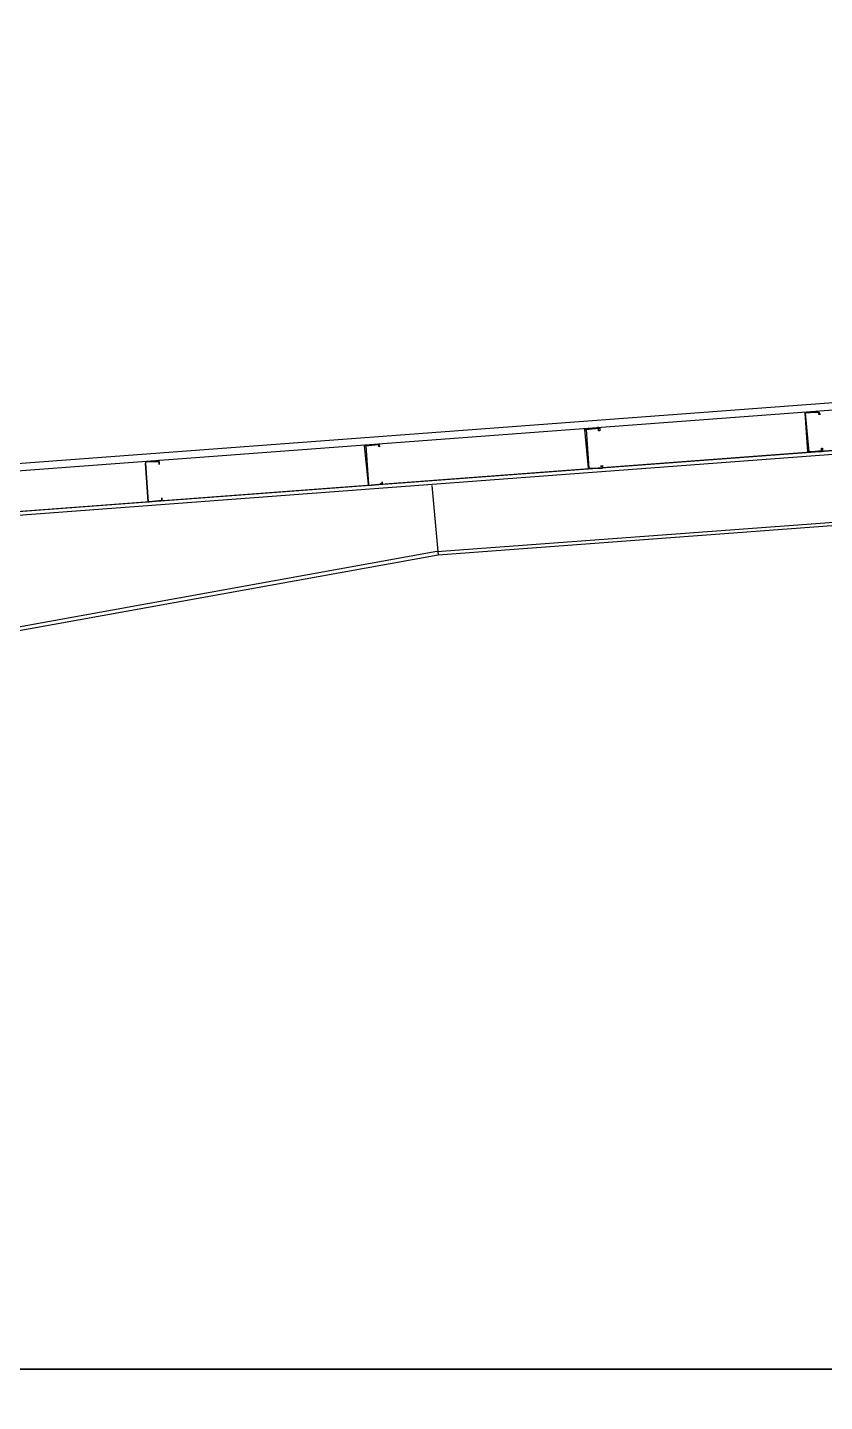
# Model space of a CAD drawing. Header units: millimetres. Extents: x 1263 to 2085, y 1308 to 1444.
# Drawn here: x 1835.46 to 1840.52, y 1390.62 to 1399.34 of the extents above; entities that cross this region are included whole.
import ezdxf

# ---------------------------------------------------------------- set-up
doc = ezdxf.new("R2010")
doc.units = ezdxf.units.MM
for name, color, linetype in [('1- 09', 2, 'Continuous'), ('1- 1', 1, 'Continuous'), ('1- 2', 223, 'Continuous')]:
    doc.layers.add(name, color=color, linetype=linetype)
doc.layers.add('hatch', color=9, linetype='Continuous', lineweight=0)

msp = doc.modelspace()

# ---------------------------------------------------------------- linework, layer by layer
at = {"layer": '1- 09', "lineweight": 25, "transparency": 33554687}
for points in [[(1838.05952, 1396.01009), (1852.49082, 1397.07643)], [(1852.49082, 1397.06064), (1838.06746, 1395.98639)], [(1838.02796, 1396.42873), (1838.06746, 1395.98639)], [(1838.05955, 1396.01009), (1833.34394, 1395.15701)], [(1838.06746, 1395.98639), (1833.34394, 1395.13331)]]:
    msp.add_lwpolyline(points, dxfattribs=at)
at = {"layer": '1- 1', "lineweight": 25, "transparency": 33554687}
for points in [[(1872.44348, 1399.33552), (1832.70414, 1396.36553)], [(1872.44348, 1399.28813), (1832.70414, 1396.31814), (1832.70414, 1396.36554)], [(1872.44347, 1399.03537), (1832.34867, 1396.03379)], [(1872.44347, 1399.01167), (1832.34867, 1396.01009)]]:
    msp.add_lwpolyline(points, dxfattribs=at)
at = {"layer": '1- 2', "lineweight": 25, "transparency": 33554687}
for points in [[(1840.39757, 1396.88686), (1840.39757, 1396.89476)], [(1840.39757, 1396.88686), (1840.42129, 1396.642), (1840.50025, 1396.64989), (1840.50025, 1396.66569), (1840.50816, 1396.66569)], [(1840.41338, 1396.642), (1840.3976, 1396.88686), (1840.4055, 1396.89476)], [(1840.40547, 1396.89476), (1840.48447, 1396.89476), (1840.49238, 1396.87896), (1840.48447, 1396.87896), (1840.48447, 1396.89476), (1840.40547, 1396.88686)], [(1838.99944, 1396.78418), (1838.99944, 1396.79208)], [(1839.02313, 1396.53141), (1839.02313, 1396.53931), (1838.99944, 1396.78417), (1839.00735, 1396.78417)], [(1839.00735, 1396.78418), (1839.08635, 1396.79208), (1839.09426, 1396.79208)], [(1839.09426, 1396.79208), (1839.09426, 1396.77628), (1839.08639, 1396.77628), (1839.08639, 1396.79208), (1839.00738, 1396.78417), (1839.0232, 1396.53931), (1839.10217, 1396.53931)], [(1839.08635, 1396.79208), (1839.08635, 1396.79998)], [(1837.62504, 1396.42873), (1837.62504, 1396.43663), (1837.60136, 1396.68149)], [(1837.60923, 1396.68149), (1837.60136, 1396.68149)], [(1837.60923, 1396.68149), (1837.68823, 1396.68939)], [(1837.6882, 1396.68939), (1837.60923, 1396.68149), (1837.62501, 1396.43663)], [(1837.69611, 1396.68149), (1837.69611, 1396.68939), (1837.68823, 1396.68939)], [(1837.69611, 1396.68149), (1837.69611, 1396.67359), (1837.68823, 1396.68149)], [(1840.50819, 1396.6657), (1840.50819, 1396.64989), (1840.50032, 1396.642)], [(1840.50819, 1396.6499), (1840.50819, 1396.6578)], [(1836.21114, 1396.5709), (1836.22696, 1396.32604)], [(1836.21117, 1396.5788), (1836.29018, 1396.5867)], [(1836.21117, 1396.5788), (1836.21117, 1396.5709)], [(1836.29014, 1396.5788), (1836.21117, 1396.5788)], [(1836.22699, 1396.32604), (1836.21121, 1396.5709)], [(1836.29805, 1396.5788), (1836.29805, 1396.5867), (1836.29018, 1396.5867)], [(1840.50029, 1396.642), (1840.41341, 1396.642)], [(1840.42129, 1396.642), (1840.42129, 1396.6499)], [(1839.10213, 1396.53931), (1839.02316, 1396.53141), (1839.02316, 1396.53931)], [(1839.10213, 1396.53931), (1839.11004, 1396.53931), (1839.11004, 1396.54721)], [(1839.10217, 1396.54721), (1839.10217, 1396.55511)], [(1839.11004, 1396.55511), (1839.11004, 1396.54721)], [(1839.11007, 1396.54721), (1839.11007, 1396.55511)], [(1837.62501, 1396.42873), (1837.71192, 1396.43663)], [(1837.71192, 1396.45242), (1837.71192, 1396.43662), (1837.62504, 1396.42872), (1837.62504, 1396.43662)], [(1837.70401, 1396.43663), (1837.70401, 1396.44452)], [(1837.71192, 1396.43663), (1837.71192, 1396.45242)], [(1836.22699, 1396.32604), (1836.23489, 1396.32604)], [(1836.23483, 1396.32604), (1836.31383, 1396.33394), (1836.31383, 1396.34974)], [(1836.31386, 1396.34973), (1836.31386, 1396.33393), (1836.23489, 1396.32603)]]:
    msp.add_lwpolyline(points, dxfattribs=at)
msp.add_open_spline([(1836.29805, 1396.5788), (1836.29805, 1396.5788), (1836.29805, 1396.563), (1836.29805, 1396.563), (1836.29805, 1396.563), (1836.29805, 1396.5788), (1836.29805, 1396.5788)], degree=3, knots=[0, 0, 0, 0, 1, 1, 1, 2, 2, 2, 2], dxfattribs=at)
at = {"layer": 'hatch', "lineweight": 25, "transparency": 33554687}
for points in [[(1857.18282, 1390.82052), (1857.19073, 1397.89793), (1832.3487, 1396.03379), (1832.3487, 1390.82052), (1857.18282, 1390.82052)], [(1832.24598, 1390.82052), (1832.24598, 1387.61356), (1857.18279, 1387.61356), (1857.18279, 1390.82052), (1832.24598, 1390.82052)], [(1832.37239, 1390.82052), (1857.18282, 1390.82052)]]:
    msp.add_lwpolyline(points, dxfattribs=at)

doc.saveas('drawing.dxf')
